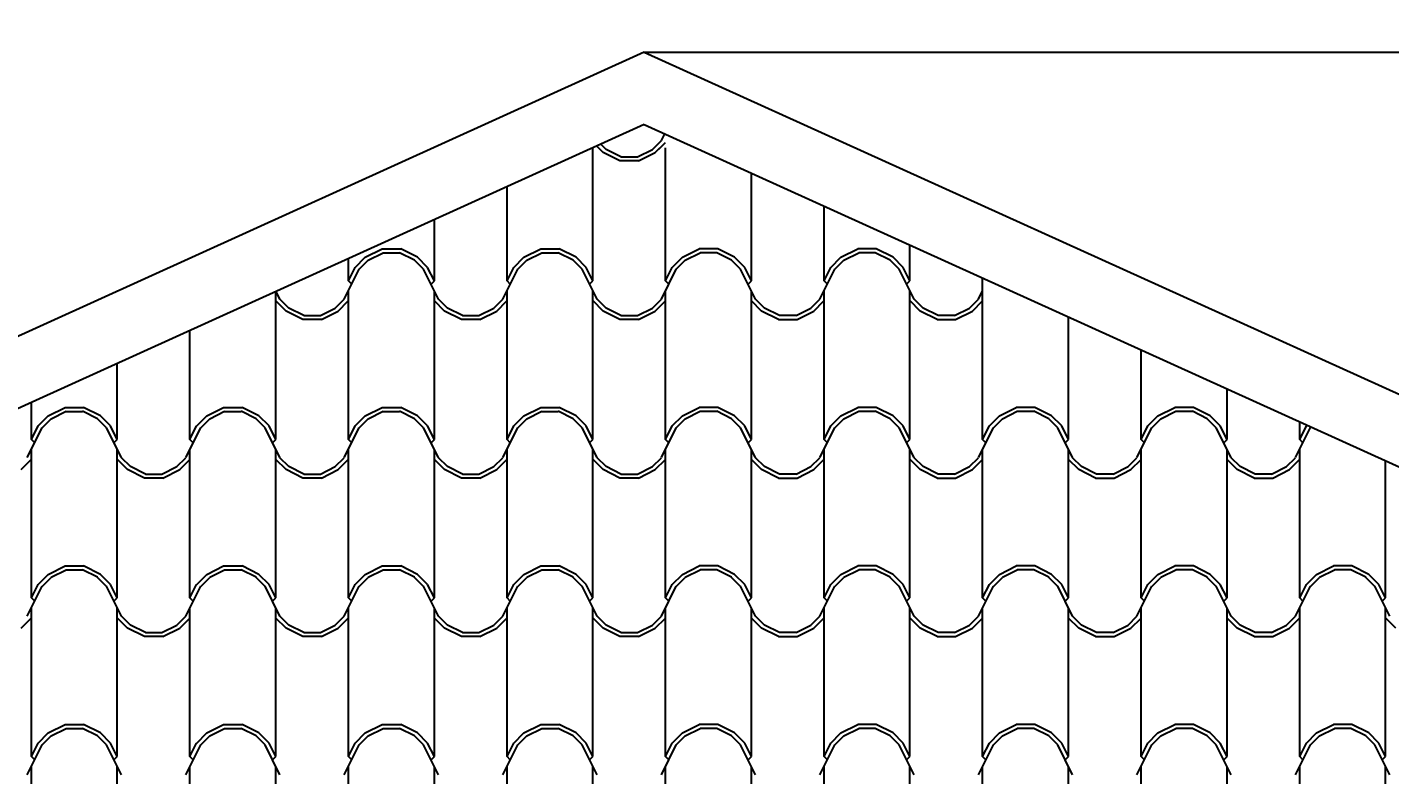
# Model space of a CAD drawing. Extents: x -135 to 36, y 31 to 104.
# Drawn here: x 29.602 to 31.664, y 51.151 to 52.283 of the extents above; entities that cross this region are included whole.
import ezdxf

# ---------------------------------------------------------------- set-up
doc = ezdxf.new("R2010")
doc.units = 0
doc.header["$MEASUREMENT"] = 0
doc.header["$PDMODE"] = 3
doc.layers.get('0').update_dxf_attribs({"linetype": 'CONTINUOUS'})
doc.layers.get('DEFPOINTS').update_dxf_attribs({"linetype": 'CONTINUOUS'})
for name, color, linetype in [('COTAS', 12, 'CONTINUOUS'), ('NUEVO', 1, 'CONTINUOUS'), ('RELLENO', 7, 'CONTINUOUS')]:
    doc.layers.add(name, color=color, linetype=linetype)
doc.styles.add('COTAS SECUNDARIAS', font='ARIALN.TTF', dxfattribs={"height": 0.15})
doc.dimstyles.new('COTA SECUNDARIAS', dxfattribs={"dimscale": 5, "dimtxt": 1, "dimasz": 0.015, "dimexe": 0, "dimexo": 0, "dimgap": 0.005, "dimtad": 1, "dimzin": 1, "dimdsep": 46, "dimtxsty": 'COTAS SECUNDARIAS', "dimblk": 'OBLIQUE', "dimcen": 0, "dimclrd": 11, "dimclre": 11, "dimclrt": 11, "dimaunit": 1, "dimadec": 1, "dimazin": 0, "dimtfac": 0.4, "dimtix": 1, "dimtmove": 1, "dimatfit": 3, "dimfxl": 0, "dimtolj": 1, "dimtzin": 0, "dimlwd": -1, "dimarcsym": 0})

# ---------------------------------------------------------------- blocks, each defined once
blk = doc.blocks.new('_Oblique')
at = {"color": 0, "linetype": 'ByBlock', "lineweight": -2}
blk.add_line((-0.5, -0.5), (0.5, 0.5), dxfattribs=at)
blk = doc.blocks.new('*D246')
at = {"layer": 'COTAS', "color": 11, "lineweight": -2}
for p, q in [((30.5359, 52.2452), (34.7808, 52.2452)), ((34.8192, 50.0929), (34.7808, 50.0929))]:
    blk.add_line(p, q, dxfattribs=at)
at = {"layer": 'COTAS', "color": 11}
blk.add_line((34.7808, 50.0929), (34.7808, 52.2452), dxfattribs=at)
at = {"layer": 'DEFPOINTS', "color": 0}
for p in [(30.5359, 52.2452), (34.7808, 52.2452), (34.8192, 50.0929)]:
    blk.add_point(p, dxfattribs=at)
at = {"layer": 'COTAS', "color": 11, "xscale": 0.075, "yscale": 0.075, "zscale": 0.075}
for p, rotation in [((34.7808, 52.2452), 90), ((34.7808, 50.0929), 270)]:
    blk.add_blockref('_Oblique', p, dxfattribs=dict(at, rotation=rotation))
at = {"layer": 'COTAS', "color": 11, "insert": (34.6792, 51.1691), "char_height": 0.15, "attachment_point": 5, "rotation": 90, "style": 'COTAS SECUNDARIAS'}
blk.add_mtext('\\A1;2.15', dxfattribs=at)

msp = doc.modelspace()

# ---------------------------------------------------------------- linework, layer by layer
at = {"layer": 'NUEVO'}
for p, q in [((30.5359, 52.2452), (26.2112, 50.284)), ((30.5359, 52.2452), (34.8605, 50.284)), ((30.5359, 52.1354), (26.2525, 50.1929)), ((30.5359, 52.1354), (34.8192, 50.1929))]:
    msp.add_line(p, q, dxfattribs=at)
at = {"layer": 'RELLENO', "color": 1}
for p, q in [((30.4736, 52.0931), (30.4639, 52.1028)), ((30.478, 52.0976), (30.4701, 52.1056)), ((30.5482, 52.0976), (30.5618, 52.1112)), ((30.5482, 52.0976), (30.5562, 52.1056)), ((30.5526, 52.0931), (30.5679, 52.1084)), ((30.5526, 52.0931), (30.5623, 52.1028)), ((30.5618, 52.1113), (30.5669, 52.1214)), ((30.4581, 51.8989), (30.4581, 52.1002)), ((30.4991, 52.0804), (30.4736, 52.0932)), ((30.5006, 52.0864), (30.478, 52.0977)), ((30.5006, 52.0864), (30.5256, 52.0864)), ((30.5256, 52.0864), (30.5482, 52.0977)), ((30.5272, 52.0804), (30.5526, 52.0932)), ((30.5681, 51.8989), (30.5681, 52.1002)), ((30.5272, 52.0804), (30.4991, 52.0804)), ((30.5681, 51.8989), (30.5681, 52.0755)), ((30.6981, 51.8989), (30.6981, 52.0618)), ((30.3281, 51.8989), (30.3281, 52.0412)), ((30.8081, 51.8989), (30.8081, 52.012)), ((30.2181, 51.8989), (30.2181, 51.9913)), ((30.1136, 51.9346), (30.1391, 51.9473)), ((30.118, 51.9301), (30.1406, 51.9414)), ((30.1391, 51.9473), (30.1672, 51.9473)), ((30.1406, 51.9413), (30.1656, 51.9413)), ((30.1882, 51.9301), (30.1656, 51.9414)), ((30.1926, 51.9346), (30.1672, 51.9473)), ((30.3536, 51.9346), (30.3791, 51.9473)), ((30.358, 51.9301), (30.3806, 51.9414)), ((30.3791, 51.9473), (30.4072, 51.9473)), ((30.3806, 51.9413), (30.4056, 51.9413)), ((30.4282, 51.9301), (30.4056, 51.9414)), ((30.4326, 51.9346), (30.4072, 51.9473)), ((30.5936, 51.9346), (30.6191, 51.9473)), ((30.598, 51.9301), (30.6206, 51.9414)), ((30.6472, 51.9473), (30.6191, 51.9473)), ((30.6456, 51.9413), (30.6206, 51.9413)), ((30.6682, 51.9301), (30.6456, 51.9414)), ((30.6726, 51.9346), (30.6472, 51.9473)), ((30.8336, 51.9346), (30.8591, 51.9473)), ((30.838, 51.9301), (30.8606, 51.9414)), ((30.8872, 51.9473), (30.8591, 51.9473)), ((30.8856, 51.9413), (30.8606, 51.9413)), ((30.9082, 51.9301), (30.8856, 51.9414)), ((30.9126, 51.9346), (30.8872, 51.9473)), ((30.9381, 51.8989), (30.9381, 51.953)), ((30.0818, 51.8713), (30.1044, 51.9165)), ((30.0818, 51.8713), (30.1044, 51.9165)), ((30.0881, 51.8989), (30.0881, 51.9324)), ((30.0881, 51.8989), (30.0983, 51.9193)), ((30.0881, 51.8989), (30.0983, 51.9193)), ((30.0984, 51.9193), (30.1136, 51.9345)), ((30.1044, 51.9164), (30.118, 51.93)), ((30.2018, 51.9164), (30.1882, 51.93)), ((30.2079, 51.9193), (30.1926, 51.9345)), ((30.2244, 51.8713), (30.2018, 51.9165)), ((30.2244, 51.8713), (30.2018, 51.9165)), ((30.2181, 51.8989), (30.2079, 51.9193)), ((30.2181, 51.8989), (30.2079, 51.9193)), ((30.3218, 51.8713), (30.3444, 51.9165)), ((30.3218, 51.8713), (30.3444, 51.9165)), ((30.3281, 51.8989), (30.3383, 51.9193)), ((30.3281, 51.8989), (30.3383, 51.9193)), ((30.3384, 51.9193), (30.3536, 51.9345)), ((30.3444, 51.9164), (30.358, 51.93)), ((30.4418, 51.9164), (30.4282, 51.93)), ((30.4479, 51.9193), (30.4326, 51.9345)), ((30.4644, 51.8713), (30.4418, 51.9165)), ((30.4644, 51.8713), (30.4418, 51.9165)), ((30.4581, 51.8989), (30.4479, 51.9193)), ((30.4581, 51.8989), (30.4479, 51.9193)), ((30.5618, 51.8713), (30.5844, 51.9165)), ((30.5618, 51.8713), (30.5844, 51.9165)), ((30.5681, 51.8989), (30.5783, 51.9193)), ((30.5681, 51.8989), (30.5783, 51.9193)), ((30.5783, 51.9193), (30.5936, 51.9345)), ((30.5844, 51.9164), (30.598, 51.93)), ((30.6818, 51.9164), (30.6682, 51.93)), ((30.6879, 51.9193), (30.6726, 51.9345)), ((30.7044, 51.8713), (30.6818, 51.9165)), ((30.7044, 51.8713), (30.6818, 51.9165)), ((30.6981, 51.8989), (30.6879, 51.9193)), ((30.6981, 51.8989), (30.6879, 51.9193)), ((30.8018, 51.8713), (30.8244, 51.9165)), ((30.8018, 51.8713), (30.8244, 51.9165)), ((30.8081, 51.8989), (30.8183, 51.9193)), ((30.8081, 51.8989), (30.8183, 51.9193)), ((30.8183, 51.9193), (30.8336, 51.9345)), ((30.8244, 51.9164), (30.838, 51.93)), ((30.9218, 51.9164), (30.9082, 51.93)), ((30.9279, 51.9193), (30.9126, 51.9345)), ((30.9444, 51.8713), (30.9218, 51.9165)), ((30.9444, 51.8713), (30.9218, 51.9165)), ((30.9381, 51.8989), (30.9279, 51.9193)), ((30.9381, 51.8989), (30.9279, 51.9193)), ((30.0931, 51.8938), (30.0881, 51.8988)), ((30.2131, 51.8938), (30.2181, 51.8988)), ((30.3331, 51.8938), (30.3281, 51.8988)), ((30.4531, 51.8938), (30.4581, 51.8988)), ((30.5731, 51.8938), (30.5681, 51.8988)), ((30.6931, 51.8938), (30.6981, 51.8988)), ((30.8131, 51.8938), (30.8081, 51.8988)), ((30.9331, 51.8938), (30.9381, 51.8988)), ((31.0481, 51.6589), (31.0481, 51.9031)), ((29.9781, 51.6589), (29.9781, 51.8825)), ((29.9844, 51.8713), (29.9787, 51.8827)), ((29.9844, 51.8713), (29.9787, 51.8827)), ((30.0881, 51.6589), (30.0881, 51.8839)), ((30.2181, 51.6589), (30.2181, 51.8839)), ((30.3281, 51.6589), (30.3281, 51.8839)), ((30.4581, 51.6589), (30.4581, 51.8839)), ((30.5681, 51.6589), (30.5681, 51.8839)), ((30.5681, 51.6589), (30.5681, 51.8839)), ((30.6981, 51.6589), (30.6981, 51.8839)), ((30.8081, 51.6589), (30.8081, 51.8839)), ((30.9381, 51.6589), (30.9381, 51.8839)), ((31.0418, 51.8713), (31.0476, 51.8827)), ((31.0418, 51.8713), (31.0476, 51.8827)), ((29.9936, 51.8531), (29.9784, 51.8684)), ((29.998, 51.8576), (29.9844, 51.8712)), ((30.0206, 51.8464), (29.998, 51.8577)), ((30.0456, 51.8464), (30.0682, 51.8577)), ((30.0682, 51.8576), (30.0818, 51.8712)), ((30.0726, 51.8531), (30.0879, 51.8684)), ((30.2336, 51.8531), (30.2184, 51.8684)), ((30.238, 51.8576), (30.2244, 51.8712)), ((30.2606, 51.8464), (30.238, 51.8577)), ((30.2856, 51.8464), (30.3082, 51.8577)), ((30.3082, 51.8576), (30.3218, 51.8712)), ((30.3126, 51.8531), (30.3279, 51.8684)), ((30.4736, 51.8531), (30.4584, 51.8684)), ((30.478, 51.8576), (30.4644, 51.8712)), ((30.5006, 51.8464), (30.478, 51.8577)), ((30.5256, 51.8464), (30.5482, 51.8577)), ((30.5482, 51.8576), (30.5618, 51.8712)), ((30.5482, 51.8576), (30.5618, 51.8712)), ((30.5526, 51.8531), (30.5679, 51.8684)), ((30.5526, 51.8531), (30.5679, 51.8684)), ((30.7136, 51.8531), (30.6983, 51.8684)), ((30.718, 51.8576), (30.7044, 51.8712)), ((30.7406, 51.8464), (30.718, 51.8577)), ((30.7656, 51.8464), (30.7882, 51.8577)), ((30.7882, 51.8576), (30.8018, 51.8712)), ((30.7926, 51.8531), (30.8079, 51.8684)), ((30.9536, 51.8531), (30.9383, 51.8684)), ((30.958, 51.8576), (30.9444, 51.8712)), ((30.9806, 51.8464), (30.958, 51.8577)), ((31.0056, 51.8464), (31.0282, 51.8577)), ((31.0282, 51.8576), (31.0418, 51.8712)), ((31.0326, 51.8531), (31.0479, 51.8684)), ((30.0191, 51.8404), (29.9936, 51.8532)), ((30.0472, 51.8404), (30.0191, 51.8404)), ((30.0206, 51.8464), (30.0456, 51.8464)), ((30.0472, 51.8404), (30.0726, 51.8532)), ((30.2591, 51.8404), (30.2336, 51.8532)), ((30.2872, 51.8404), (30.2591, 51.8404)), ((30.2606, 51.8464), (30.2856, 51.8464)), ((30.2872, 51.8404), (30.3126, 51.8532)), ((30.4991, 51.8404), (30.4736, 51.8532)), ((30.5272, 51.8404), (30.4991, 51.8404)), ((30.5006, 51.8464), (30.5256, 51.8464)), ((30.5272, 51.8404), (30.5526, 51.8532)), ((30.7391, 51.8404), (30.7136, 51.8532)), ((30.7391, 51.8404), (30.7672, 51.8404)), ((30.7656, 51.8464), (30.7406, 51.8464)), ((30.7672, 51.8404), (30.7926, 51.8532)), ((30.9791, 51.8404), (30.9536, 51.8532)), ((30.9791, 51.8404), (31.0072, 51.8404)), ((31.0056, 51.8464), (30.9806, 51.8464)), ((31.0072, 51.8404), (31.0326, 51.8532)), ((31.1781, 51.6589), (31.1781, 51.8442)), ((29.8481, 51.6589), (29.8481, 51.8235)), ((31.2881, 51.6589), (31.2881, 51.7943)), ((29.7381, 51.6589), (29.7381, 51.7736)), ((31.4181, 51.6589), (31.4181, 51.7353)), ((29.6081, 51.6589), (29.6081, 51.7147)), ((29.6184, 51.6793), (29.6336, 51.6945)), ((29.6244, 51.6764), (29.638, 51.69)), ((29.6336, 51.6946), (29.6591, 51.7073)), ((29.638, 51.6901), (29.6606, 51.7014)), ((29.6591, 51.7073), (29.6872, 51.7073)), ((29.6606, 51.7013), (29.6856, 51.7013)), ((29.7082, 51.6901), (29.6856, 51.7014)), ((29.7126, 51.6946), (29.6872, 51.7073)), ((29.7218, 51.6764), (29.7082, 51.69)), ((29.7279, 51.6793), (29.7126, 51.6945)), ((29.8584, 51.6793), (29.8736, 51.6945)), ((29.8644, 51.6764), (29.878, 51.69)), ((29.8736, 51.6946), (29.8991, 51.7073)), ((29.878, 51.6901), (29.9006, 51.7014)), ((29.8991, 51.7073), (29.9272, 51.7073)), ((29.9006, 51.7013), (29.9256, 51.7013)), ((29.9482, 51.6901), (29.9256, 51.7014)), ((29.9526, 51.6946), (29.9272, 51.7073)), ((29.9618, 51.6764), (29.9482, 51.69)), ((29.9679, 51.6793), (29.9526, 51.6945)), ((30.0984, 51.6793), (30.1136, 51.6945)), ((30.1044, 51.6764), (30.118, 51.69)), ((30.1136, 51.6946), (30.1391, 51.7073)), ((30.118, 51.6901), (30.1406, 51.7014)), ((30.1391, 51.7073), (30.1672, 51.7073)), ((30.1406, 51.7013), (30.1656, 51.7013)), ((30.1882, 51.6901), (30.1656, 51.7014)), ((30.1926, 51.6946), (30.1672, 51.7073)), ((30.2018, 51.6764), (30.1882, 51.69)), ((30.2079, 51.6793), (30.1926, 51.6945)), ((30.3384, 51.6793), (30.3536, 51.6945)), ((30.3444, 51.6764), (30.358, 51.69)), ((30.3536, 51.6946), (30.3791, 51.7073)), ((30.358, 51.6901), (30.3806, 51.7014)), ((30.3791, 51.7073), (30.4072, 51.7073)), ((30.3806, 51.7013), (30.4056, 51.7013)), ((30.4282, 51.6901), (30.4056, 51.7014)), ((30.4326, 51.6946), (30.4072, 51.7073)), ((30.4418, 51.6764), (30.4282, 51.69)), ((30.4479, 51.6793), (30.4326, 51.6945)), ((30.5783, 51.6793), (30.5936, 51.6945)), ((30.5844, 51.6764), (30.598, 51.69)), ((30.5936, 51.6946), (30.6191, 51.7073)), ((30.598, 51.6901), (30.6206, 51.7014)), ((30.6472, 51.7073), (30.6191, 51.7073)), ((30.6456, 51.7013), (30.6206, 51.7013)), ((30.6682, 51.6901), (30.6456, 51.7014)), ((30.6726, 51.6946), (30.6472, 51.7073)), ((30.6818, 51.6764), (30.6682, 51.69)), ((30.6879, 51.6793), (30.6726, 51.6945)), ((30.8183, 51.6793), (30.8336, 51.6945)), ((30.8244, 51.6764), (30.838, 51.69)), ((30.8336, 51.6946), (30.8591, 51.7073)), ((30.838, 51.6901), (30.8606, 51.7014)), ((30.8872, 51.7073), (30.8591, 51.7073)), ((30.8856, 51.7013), (30.8606, 51.7013)), ((30.9082, 51.6901), (30.8856, 51.7014)), ((30.9126, 51.6946), (30.8872, 51.7073)), ((30.9218, 51.6764), (30.9082, 51.69)), ((30.9279, 51.6793), (30.9126, 51.6945)), ((31.0583, 51.6793), (31.0736, 51.6945)), ((31.0644, 51.6764), (31.078, 51.69)), ((31.0736, 51.6946), (31.0991, 51.7073)), ((31.078, 51.6901), (31.1006, 51.7014)), ((31.1272, 51.7073), (31.0991, 51.7073)), ((31.1256, 51.7013), (31.1006, 51.7013)), ((31.1482, 51.6901), (31.1256, 51.7014)), ((31.1526, 51.6946), (31.1272, 51.7073)), ((31.1618, 51.6764), (31.1482, 51.69)), ((31.1679, 51.6793), (31.1526, 51.6945)), ((31.2983, 51.6793), (31.3136, 51.6945)), ((31.3044, 51.6764), (31.318, 51.69)), ((31.3136, 51.6946), (31.3391, 51.7073)), ((31.318, 51.6901), (31.3406, 51.7014)), ((31.3672, 51.7073), (31.3391, 51.7073)), ((31.3656, 51.7013), (31.3406, 51.7013)), ((31.3882, 51.6901), (31.3656, 51.7014)), ((31.3926, 51.6946), (31.3672, 51.7073)), ((31.4018, 51.6764), (31.3882, 51.69)), ((31.4079, 51.6793), (31.3926, 51.6945)), ((29.6018, 51.6313), (29.6244, 51.6765)), ((29.6018, 51.6313), (29.6244, 51.6765)), ((29.6081, 51.6589), (29.6183, 51.6793)), ((29.6081, 51.6589), (29.6183, 51.6793)), ((29.7444, 51.6313), (29.7218, 51.6765)), ((29.7444, 51.6313), (29.7218, 51.6765)), ((29.7381, 51.6589), (29.7279, 51.6793)), ((29.7381, 51.6589), (29.7279, 51.6793)), ((29.8418, 51.6313), (29.8644, 51.6765)), ((29.8418, 51.6313), (29.8644, 51.6765)), ((29.8481, 51.6589), (29.8583, 51.6793)), ((29.8481, 51.6589), (29.8583, 51.6793)), ((29.9844, 51.6313), (29.9618, 51.6765)), ((29.9844, 51.6313), (29.9618, 51.6765)), ((29.9781, 51.6589), (29.9679, 51.6793)), ((29.9781, 51.6589), (29.9679, 51.6793)), ((30.0818, 51.6313), (30.1044, 51.6765)), ((30.0818, 51.6313), (30.1044, 51.6765)), ((30.0881, 51.6589), (30.0983, 51.6793)), ((30.0881, 51.6589), (30.0983, 51.6793)), ((30.2244, 51.6313), (30.2018, 51.6765)), ((30.2244, 51.6313), (30.2018, 51.6765)), ((30.2181, 51.6589), (30.2079, 51.6793)), ((30.2181, 51.6589), (30.2079, 51.6793)), ((30.3218, 51.6313), (30.3444, 51.6765)), ((30.3218, 51.6313), (30.3444, 51.6765)), ((30.3281, 51.6589), (30.3383, 51.6793)), ((30.3281, 51.6589), (30.3383, 51.6793)), ((30.4644, 51.6313), (30.4418, 51.6765)), ((30.4644, 51.6313), (30.4418, 51.6765)), ((30.4581, 51.6589), (30.4479, 51.6793)), ((30.4581, 51.6589), (30.4479, 51.6793)), ((30.5618, 51.6313), (30.5844, 51.6765)), ((30.5618, 51.6313), (30.5844, 51.6765)), ((30.5681, 51.6589), (30.5783, 51.6793)), ((30.5681, 51.6589), (30.5783, 51.6793)), ((30.7044, 51.6313), (30.6818, 51.6765)), ((30.7044, 51.6313), (30.6818, 51.6765)), ((30.6981, 51.6589), (30.6879, 51.6793)), ((30.6981, 51.6589), (30.6879, 51.6793)), ((30.8018, 51.6313), (30.8244, 51.6765)), ((30.8018, 51.6313), (30.8244, 51.6765)), ((30.8081, 51.6589), (30.8183, 51.6793)), ((30.8081, 51.6589), (30.8183, 51.6793)), ((30.9444, 51.6313), (30.9218, 51.6765)), ((30.9444, 51.6313), (30.9218, 51.6765)), ((30.9381, 51.6589), (30.9279, 51.6793)), ((30.9381, 51.6589), (30.9279, 51.6793)), ((31.0418, 51.6313), (31.0644, 51.6765)), ((31.0418, 51.6313), (31.0644, 51.6765)), ((31.0481, 51.6589), (31.0583, 51.6793)), ((31.0481, 51.6589), (31.0583, 51.6793)), ((31.1844, 51.6313), (31.1618, 51.6765)), ((31.1844, 51.6313), (31.1618, 51.6765)), ((31.1781, 51.6589), (31.1679, 51.6793)), ((31.1781, 51.6589), (31.1679, 51.6793)), ((31.2818, 51.6313), (31.3044, 51.6765)), ((31.2818, 51.6313), (31.3044, 51.6765)), ((31.2881, 51.6589), (31.2983, 51.6793)), ((31.2881, 51.6589), (31.2983, 51.6793)), ((31.4244, 51.6313), (31.4018, 51.6765)), ((31.4244, 51.6313), (31.4018, 51.6765)), ((31.4181, 51.6589), (31.4079, 51.6793)), ((31.4181, 51.6589), (31.4079, 51.6793)), ((31.5218, 51.6313), (31.5451, 51.6777)), ((31.5218, 51.6313), (31.5451, 51.6777)), ((31.5281, 51.6589), (31.5281, 51.6854)), ((31.5281, 51.6589), (31.539, 51.6805)), ((29.6131, 51.6538), (29.6081, 51.6588)), ((29.7331, 51.6538), (29.7381, 51.6588)), ((29.8531, 51.6538), (29.8481, 51.6588)), ((29.9731, 51.6538), (29.9781, 51.6588)), ((30.0931, 51.6538), (30.0881, 51.6588)), ((30.2131, 51.6538), (30.2181, 51.6588)), ((30.3331, 51.6538), (30.3281, 51.6588)), ((30.4531, 51.6538), (30.4581, 51.6588)), ((30.5731, 51.6538), (30.5681, 51.6588)), ((30.6931, 51.6538), (30.6981, 51.6588)), ((30.8131, 51.6538), (30.8081, 51.6588)), ((30.9331, 51.6538), (30.9381, 51.6588)), ((31.0531, 51.6538), (31.0481, 51.6588)), ((31.1731, 51.6538), (31.1781, 51.6588)), ((31.2931, 51.6538), (31.2881, 51.6588)), ((31.4131, 51.6538), (31.4181, 51.6588)), ((31.5281, 51.6589), (31.5306, 51.6637)), ((31.5331, 51.6538), (31.5281, 51.6588)), ((29.5926, 51.6131), (29.6079, 51.6284)), ((29.6081, 51.4189), (29.6081, 51.6439)), ((29.7381, 51.4189), (29.7381, 51.6439)), ((29.7536, 51.6131), (29.7384, 51.6284)), ((29.758, 51.6176), (29.7444, 51.6312)), ((29.8282, 51.6176), (29.8418, 51.6312)), ((29.8326, 51.6131), (29.8479, 51.6284)), ((29.8481, 51.4189), (29.8481, 51.6439)), ((29.9781, 51.4189), (29.9781, 51.6439)), ((29.9936, 51.6131), (29.9784, 51.6284)), ((29.998, 51.6176), (29.9844, 51.6312)), ((30.0682, 51.6176), (30.0818, 51.6312)), ((30.0726, 51.6131), (30.0879, 51.6284)), ((30.0881, 51.4189), (30.0881, 51.6439)), ((30.2181, 51.4189), (30.2181, 51.6439)), ((30.2336, 51.6131), (30.2184, 51.6284)), ((30.238, 51.6176), (30.2244, 51.6312)), ((30.3082, 51.6176), (30.3218, 51.6312)), ((30.3126, 51.6131), (30.3279, 51.6284)), ((30.3281, 51.4189), (30.3281, 51.6439)), ((30.4581, 51.4189), (30.4581, 51.6439)), ((30.4736, 51.6131), (30.4584, 51.6284)), ((30.478, 51.6176), (30.4644, 51.6312)), ((30.5482, 51.6176), (30.5618, 51.6312)), ((30.5482, 51.6176), (30.5618, 51.6312)), ((30.5526, 51.6131), (30.5679, 51.6284)), ((30.5526, 51.6131), (30.5679, 51.6284)), ((30.5681, 51.4189), (30.5681, 51.6439)), ((30.5681, 51.4189), (30.5681, 51.6439)), ((30.6981, 51.4189), (30.6981, 51.6439)), ((30.7136, 51.6131), (30.6983, 51.6284)), ((30.718, 51.6176), (30.7044, 51.6312)), ((30.7882, 51.6176), (30.8018, 51.6312)), ((30.7926, 51.6131), (30.8079, 51.6284)), ((30.8081, 51.4189), (30.8081, 51.6439)), ((30.9381, 51.4189), (30.9381, 51.6439)), ((30.9536, 51.6131), (30.9383, 51.6284)), ((30.958, 51.6176), (30.9444, 51.6312)), ((31.0282, 51.6176), (31.0418, 51.6312)), ((31.0326, 51.6131), (31.0479, 51.6284)), ((31.0481, 51.4189), (31.0481, 51.6439)), ((31.1781, 51.4189), (31.1781, 51.6439)), ((31.1936, 51.6131), (31.1783, 51.6284)), ((31.198, 51.6176), (31.1844, 51.6312)), ((31.2682, 51.6176), (31.2818, 51.6312)), ((31.2726, 51.6131), (31.2879, 51.6284)), ((31.2881, 51.4189), (31.2881, 51.6439)), ((31.4181, 51.4189), (31.4181, 51.6439)), ((31.4336, 51.6131), (31.4183, 51.6284)), ((31.438, 51.6176), (31.4244, 51.6312)), ((31.5082, 51.6176), (31.5218, 51.6312)), ((31.5126, 51.6131), (31.5279, 51.6284)), ((31.5281, 51.4189), (31.5281, 51.6439)), ((29.7791, 51.6004), (29.7536, 51.6131)), ((29.7806, 51.6064), (29.758, 51.6177)), ((29.7806, 51.6064), (29.8056, 51.6064)), ((29.8056, 51.6064), (29.8282, 51.6177)), ((29.8072, 51.6004), (29.8326, 51.6131)), ((30.0191, 51.6004), (29.9936, 51.6131)), ((30.0206, 51.6064), (29.998, 51.6177)), ((30.0206, 51.6064), (30.0456, 51.6064)), ((30.0456, 51.6064), (30.0682, 51.6177)), ((30.0472, 51.6004), (30.0726, 51.6131)), ((30.2591, 51.6004), (30.2336, 51.6131)), ((30.2606, 51.6064), (30.238, 51.6177)), ((30.2606, 51.6064), (30.2856, 51.6064)), ((30.2856, 51.6064), (30.3082, 51.6177)), ((30.2872, 51.6004), (30.3126, 51.6131)), ((30.4991, 51.6004), (30.4736, 51.6131)), ((30.5006, 51.6064), (30.478, 51.6177)), ((30.5006, 51.6064), (30.5256, 51.6064)), ((30.5256, 51.6064), (30.5482, 51.6177)), ((30.5272, 51.6004), (30.5526, 51.6131)), ((30.7391, 51.6004), (30.7136, 51.6131)), ((30.7406, 51.6064), (30.718, 51.6177)), ((30.7656, 51.6064), (30.7406, 51.6064)), ((30.7656, 51.6064), (30.7882, 51.6177)), ((30.7672, 51.6004), (30.7926, 51.6131)), ((30.9791, 51.6004), (30.9536, 51.6131)), ((30.9806, 51.6064), (30.958, 51.6177)), ((31.0056, 51.6064), (30.9806, 51.6064)), ((31.0056, 51.6064), (31.0282, 51.6177)), ((31.0072, 51.6004), (31.0326, 51.6131)), ((31.2191, 51.6004), (31.1936, 51.6131)), ((31.2206, 51.6064), (31.198, 51.6177)), ((31.2456, 51.6064), (31.2206, 51.6064)), ((31.2456, 51.6064), (31.2682, 51.6177)), ((31.2472, 51.6004), (31.2726, 51.6131)), ((31.4591, 51.6004), (31.4336, 51.6131)), ((31.4606, 51.6064), (31.438, 51.6177)), ((31.4856, 51.6064), (31.4606, 51.6064)), ((31.4856, 51.6064), (31.5082, 51.6177)), ((31.4872, 51.6004), (31.5126, 51.6131)), ((31.6581, 51.4189), (31.6581, 51.6265)), ((29.8072, 51.6004), (29.7791, 51.6004)), ((30.0472, 51.6004), (30.0191, 51.6004)), ((30.2872, 51.6004), (30.2591, 51.6004)), ((30.5272, 51.6004), (30.4991, 51.6004)), ((30.7391, 51.6004), (30.7672, 51.6004)), ((30.9791, 51.6004), (31.0072, 51.6004)), ((31.2191, 51.6004), (31.2472, 51.6004)), ((31.4591, 51.6004), (31.4872, 51.6004)), ((29.6336, 51.4546), (29.6591, 51.4673)), ((29.6591, 51.4673), (29.6872, 51.4673)), ((29.7126, 51.4546), (29.6872, 51.4673)), ((29.8736, 51.4546), (29.8991, 51.4673)), ((29.8991, 51.4673), (29.9272, 51.4673)), ((29.9526, 51.4546), (29.9272, 51.4673)), ((30.1136, 51.4546), (30.1391, 51.4673)), ((30.1391, 51.4673), (30.1672, 51.4673)), ((30.1926, 51.4546), (30.1672, 51.4673)), ((30.3536, 51.4546), (30.3791, 51.4673)), ((30.3791, 51.4673), (30.4072, 51.4673)), ((30.4326, 51.4546), (30.4072, 51.4673)), ((30.5936, 51.4546), (30.6191, 51.4673)), ((30.6472, 51.4673), (30.6191, 51.4673)), ((30.6726, 51.4546), (30.6472, 51.4673)), ((30.8336, 51.4546), (30.8591, 51.4673)), ((30.8872, 51.4673), (30.8591, 51.4673)), ((30.9126, 51.4546), (30.8872, 51.4673)), ((31.0736, 51.4546), (31.0991, 51.4673)), ((31.1272, 51.4673), (31.0991, 51.4673)), ((31.1526, 51.4546), (31.1272, 51.4673)), ((31.3136, 51.4546), (31.3391, 51.4673)), ((31.3672, 51.4673), (31.3391, 51.4673)), ((31.3926, 51.4546), (31.3672, 51.4673)), ((31.5536, 51.4546), (31.5791, 51.4673)), ((31.6072, 51.4673), (31.5791, 51.4673)), ((31.6326, 51.4546), (31.6072, 51.4673)), ((29.6184, 51.4393), (29.6336, 51.4545)), ((29.6244, 51.4364), (29.638, 51.45)), ((29.638, 51.4501), (29.6606, 51.4614)), ((29.6606, 51.4613), (29.6856, 51.4613)), ((29.7082, 51.4501), (29.6856, 51.4614)), ((29.7218, 51.4364), (29.7082, 51.45)), ((29.7279, 51.4393), (29.7126, 51.4545)), ((29.8584, 51.4393), (29.8736, 51.4545)), ((29.8644, 51.4364), (29.878, 51.45)), ((29.878, 51.4501), (29.9006, 51.4614)), ((29.9006, 51.4613), (29.9256, 51.4613)), ((29.9482, 51.4501), (29.9256, 51.4614)), ((29.9618, 51.4364), (29.9482, 51.45)), ((29.9679, 51.4393), (29.9526, 51.4545)), ((30.0984, 51.4393), (30.1136, 51.4545)), ((30.1044, 51.4364), (30.118, 51.45)), ((30.118, 51.4501), (30.1406, 51.4614)), ((30.1406, 51.4613), (30.1656, 51.4613)), ((30.1882, 51.4501), (30.1656, 51.4614)), ((30.2018, 51.4364), (30.1882, 51.45)), ((30.2079, 51.4393), (30.1926, 51.4545)), ((30.3384, 51.4393), (30.3536, 51.4545)), ((30.3444, 51.4364), (30.358, 51.45)), ((30.358, 51.4501), (30.3806, 51.4614)), ((30.3806, 51.4613), (30.4056, 51.4613)), ((30.4282, 51.4501), (30.4056, 51.4614)), ((30.4418, 51.4364), (30.4282, 51.45)), ((30.4479, 51.4393), (30.4326, 51.4545)), ((30.5783, 51.4393), (30.5936, 51.4545)), ((30.5844, 51.4364), (30.598, 51.45)), ((30.598, 51.4501), (30.6206, 51.4614)), ((30.6456, 51.4613), (30.6206, 51.4613)), ((30.6682, 51.4501), (30.6456, 51.4614)), ((30.6818, 51.4364), (30.6682, 51.45)), ((30.6879, 51.4393), (30.6726, 51.4545)), ((30.8183, 51.4393), (30.8336, 51.4545)), ((30.8244, 51.4364), (30.838, 51.45)), ((30.838, 51.4501), (30.8606, 51.4614)), ((30.8856, 51.4613), (30.8606, 51.4613)), ((30.9082, 51.4501), (30.8856, 51.4614)), ((30.9218, 51.4364), (30.9082, 51.45)), ((30.9279, 51.4393), (30.9126, 51.4545)), ((31.0583, 51.4393), (31.0736, 51.4545)), ((31.0644, 51.4364), (31.078, 51.45)), ((31.078, 51.4501), (31.1006, 51.4614)), ((31.1256, 51.4613), (31.1006, 51.4613)), ((31.1482, 51.4501), (31.1256, 51.4614)), ((31.1618, 51.4364), (31.1482, 51.45)), ((31.1679, 51.4393), (31.1526, 51.4545)), ((31.2983, 51.4393), (31.3136, 51.4545)), ((31.3044, 51.4364), (31.318, 51.45)), ((31.318, 51.4501), (31.3406, 51.4614)), ((31.3656, 51.4613), (31.3406, 51.4613)), ((31.3882, 51.4501), (31.3656, 51.4614)), ((31.4018, 51.4364), (31.3882, 51.45)), ((31.4079, 51.4393), (31.3926, 51.4545)), ((31.5383, 51.4393), (31.5536, 51.4545)), ((31.5444, 51.4364), (31.558, 51.45)), ((31.558, 51.4501), (31.5806, 51.4614)), ((31.6056, 51.4613), (31.5806, 51.4613)), ((31.6282, 51.4501), (31.6056, 51.4614)), ((31.6418, 51.4364), (31.6282, 51.45)), ((31.6479, 51.4393), (31.6326, 51.4545)), ((29.6018, 51.3913), (29.6244, 51.4365)), ((29.6018, 51.3913), (29.6244, 51.4365)), ((29.6081, 51.4189), (29.6183, 51.4393)), ((29.6081, 51.4189), (29.6183, 51.4393)), ((29.7444, 51.3913), (29.7218, 51.4365)), ((29.7444, 51.3913), (29.7218, 51.4365)), ((29.7381, 51.4189), (29.7279, 51.4393)), ((29.7381, 51.4189), (29.7279, 51.4393)), ((29.8418, 51.3913), (29.8644, 51.4365)), ((29.8418, 51.3913), (29.8644, 51.4365)), ((29.8481, 51.4189), (29.8583, 51.4393)), ((29.8481, 51.4189), (29.8583, 51.4393)), ((29.9844, 51.3913), (29.9618, 51.4365)), ((29.9844, 51.3913), (29.9618, 51.4365)), ((29.9781, 51.4189), (29.9679, 51.4393)), ((29.9781, 51.4189), (29.9679, 51.4393)), ((30.0818, 51.3913), (30.1044, 51.4365)), ((30.0818, 51.3913), (30.1044, 51.4365)), ((30.0881, 51.4189), (30.0983, 51.4393)), ((30.0881, 51.4189), (30.0983, 51.4393)), ((30.2244, 51.3913), (30.2018, 51.4365)), ((30.2244, 51.3913), (30.2018, 51.4365)), ((30.2181, 51.4189), (30.2079, 51.4393)), ((30.2181, 51.4189), (30.2079, 51.4393)), ((30.3218, 51.3913), (30.3444, 51.4365)), ((30.3218, 51.3913), (30.3444, 51.4365)), ((30.3281, 51.4189), (30.3383, 51.4393)), ((30.3281, 51.4189), (30.3383, 51.4393)), ((30.4644, 51.3913), (30.4418, 51.4365)), ((30.4644, 51.3913), (30.4418, 51.4365)), ((30.4581, 51.4189), (30.4479, 51.4393)), ((30.4581, 51.4189), (30.4479, 51.4393)), ((30.5618, 51.3913), (30.5844, 51.4365)), ((30.5618, 51.3913), (30.5844, 51.4365)), ((30.5681, 51.4189), (30.5783, 51.4393)), ((30.5681, 51.4189), (30.5783, 51.4393)), ((30.7044, 51.3913), (30.6818, 51.4365)), ((30.7044, 51.3913), (30.6818, 51.4365)), ((30.6981, 51.4189), (30.6879, 51.4393)), ((30.6981, 51.4189), (30.6879, 51.4393)), ((30.8018, 51.3913), (30.8244, 51.4365)), ((30.8018, 51.3913), (30.8244, 51.4365)), ((30.8081, 51.4189), (30.8183, 51.4393)), ((30.8081, 51.4189), (30.8183, 51.4393)), ((30.9444, 51.3913), (30.9218, 51.4365)), ((30.9444, 51.3913), (30.9218, 51.4365)), ((30.9381, 51.4189), (30.9279, 51.4393)), ((30.9381, 51.4189), (30.9279, 51.4393)), ((31.0418, 51.3913), (31.0644, 51.4365)), ((31.0418, 51.3913), (31.0644, 51.4365)), ((31.0481, 51.4189), (31.0583, 51.4393)), ((31.0481, 51.4189), (31.0583, 51.4393)), ((31.1844, 51.3913), (31.1618, 51.4365)), ((31.1844, 51.3913), (31.1618, 51.4365)), ((31.1781, 51.4189), (31.1679, 51.4393)), ((31.1781, 51.4189), (31.1679, 51.4393)), ((31.2818, 51.3913), (31.3044, 51.4365)), ((31.2818, 51.3913), (31.3044, 51.4365)), ((31.2881, 51.4189), (31.2983, 51.4393)), ((31.2881, 51.4189), (31.2983, 51.4393)), ((31.4244, 51.3913), (31.4018, 51.4365)), ((31.4244, 51.3913), (31.4018, 51.4365)), ((31.4181, 51.4189), (31.4079, 51.4393)), ((31.4181, 51.4189), (31.4079, 51.4393)), ((31.5218, 51.3913), (31.5444, 51.4365)), ((31.5218, 51.3913), (31.5444, 51.4365)), ((31.5281, 51.4189), (31.5383, 51.4393)), ((31.5281, 51.4189), (31.5383, 51.4393)), ((31.6644, 51.3913), (31.6418, 51.4365)), ((31.6644, 51.3913), (31.6418, 51.4365)), ((31.6581, 51.4189), (31.6479, 51.4393)), ((31.6581, 51.4189), (31.6479, 51.4393)), ((29.6131, 51.4138), (29.6081, 51.4188)), ((29.6081, 51.1789), (29.6081, 51.4039)), ((29.7331, 51.4138), (29.7381, 51.4188)), ((29.7381, 51.1789), (29.7381, 51.4039)), ((29.8531, 51.4138), (29.8481, 51.4188)), ((29.8481, 51.1789), (29.8481, 51.4039)), ((29.9731, 51.4138), (29.9781, 51.4188)), ((29.9781, 51.1789), (29.9781, 51.4039)), ((30.0931, 51.4138), (30.0881, 51.4188)), ((30.0881, 51.1789), (30.0881, 51.4039)), ((30.2131, 51.4138), (30.2181, 51.4188)), ((30.2181, 51.1789), (30.2181, 51.4039)), ((30.3331, 51.4138), (30.3281, 51.4188)), ((30.3281, 51.1789), (30.3281, 51.4039)), ((30.4531, 51.4138), (30.4581, 51.4188)), ((30.4581, 51.1789), (30.4581, 51.4039)), ((30.5731, 51.4138), (30.5681, 51.4188)), ((30.5681, 51.1789), (30.5681, 51.4039)), ((30.5681, 51.1789), (30.5681, 51.4039)), ((30.6931, 51.4138), (30.6981, 51.4188)), ((30.6981, 51.1789), (30.6981, 51.4039)), ((30.8131, 51.4138), (30.8081, 51.4188)), ((30.8081, 51.1789), (30.8081, 51.4039)), ((30.9331, 51.4138), (30.9381, 51.4188)), ((30.9381, 51.1789), (30.9381, 51.4039)), ((31.0531, 51.4138), (31.0481, 51.4188)), ((31.0481, 51.1789), (31.0481, 51.4039)), ((31.1731, 51.4138), (31.1781, 51.4188)), ((31.1781, 51.1789), (31.1781, 51.4039)), ((31.2931, 51.4138), (31.2881, 51.4188)), ((31.2881, 51.1789), (31.2881, 51.4039)), ((31.4131, 51.4138), (31.4181, 51.4188)), ((31.4181, 51.1789), (31.4181, 51.4039)), ((31.5331, 51.4138), (31.5281, 51.4188)), ((31.5281, 51.1789), (31.5281, 51.4039)), ((31.6531, 51.4138), (31.6581, 51.4188)), ((31.6581, 51.1789), (31.6581, 51.4039)), ((29.5926, 51.3731), (29.6079, 51.3884)), ((29.7536, 51.3731), (29.7384, 51.3884)), ((29.758, 51.3776), (29.7444, 51.3912)), ((29.8282, 51.3776), (29.8418, 51.3912)), ((29.8326, 51.3731), (29.8479, 51.3884)), ((29.9936, 51.3731), (29.9784, 51.3884)), ((29.998, 51.3776), (29.9844, 51.3912)), ((30.0682, 51.3776), (30.0818, 51.3912)), ((30.0726, 51.3731), (30.0879, 51.3884)), ((30.2336, 51.3731), (30.2184, 51.3884)), ((30.238, 51.3776), (30.2244, 51.3912)), ((30.3082, 51.3776), (30.3218, 51.3912)), ((30.3126, 51.3731), (30.3279, 51.3884)), ((30.4736, 51.3731), (30.4584, 51.3884)), ((30.478, 51.3776), (30.4644, 51.3912)), ((30.5482, 51.3776), (30.5618, 51.3912)), ((30.5482, 51.3776), (30.5618, 51.3912)), ((30.5526, 51.3731), (30.5679, 51.3884)), ((30.5526, 51.3731), (30.5679, 51.3884)), ((30.7136, 51.3731), (30.6983, 51.3884)), ((30.718, 51.3776), (30.7044, 51.3912)), ((30.7882, 51.3776), (30.8018, 51.3912)), ((30.7926, 51.3731), (30.8079, 51.3884)), ((30.9536, 51.3731), (30.9383, 51.3884)), ((30.958, 51.3776), (30.9444, 51.3912)), ((31.0282, 51.3776), (31.0418, 51.3912)), ((31.0326, 51.3731), (31.0479, 51.3884)), ((31.1936, 51.3731), (31.1783, 51.3884)), ((31.198, 51.3776), (31.1844, 51.3912)), ((31.2682, 51.3776), (31.2818, 51.3912)), ((31.2726, 51.3731), (31.2879, 51.3884)), ((31.4336, 51.3731), (31.4183, 51.3884)), ((31.438, 51.3776), (31.4244, 51.3912)), ((31.5082, 51.3776), (31.5218, 51.3912)), ((31.5126, 51.3731), (31.5279, 51.3884)), ((31.6736, 51.3731), (31.6583, 51.3884)), ((29.7791, 51.3604), (29.7536, 51.3731)), ((29.7806, 51.3664), (29.758, 51.3777)), ((29.8072, 51.3604), (29.7791, 51.3604)), ((29.7806, 51.3664), (29.8056, 51.3664)), ((29.8056, 51.3664), (29.8282, 51.3777)), ((29.8072, 51.3604), (29.8326, 51.3731)), ((30.0191, 51.3604), (29.9936, 51.3731)), ((30.0206, 51.3664), (29.998, 51.3777)), ((30.0472, 51.3604), (30.0191, 51.3604)), ((30.0206, 51.3664), (30.0456, 51.3664)), ((30.0456, 51.3664), (30.0682, 51.3777)), ((30.0472, 51.3604), (30.0726, 51.3731)), ((30.2591, 51.3604), (30.2336, 51.3731)), ((30.2606, 51.3664), (30.238, 51.3777)), ((30.2872, 51.3604), (30.2591, 51.3604)), ((30.2606, 51.3664), (30.2856, 51.3664)), ((30.2856, 51.3664), (30.3082, 51.3777)), ((30.2872, 51.3604), (30.3126, 51.3731)), ((30.4991, 51.3604), (30.4736, 51.3731)), ((30.5006, 51.3664), (30.478, 51.3777)), ((30.5272, 51.3604), (30.4991, 51.3604)), ((30.5006, 51.3664), (30.5256, 51.3664)), ((30.5256, 51.3664), (30.5482, 51.3777)), ((30.5272, 51.3604), (30.5526, 51.3731)), ((30.7391, 51.3604), (30.7136, 51.3731)), ((30.7406, 51.3664), (30.718, 51.3777)), ((30.7391, 51.3604), (30.7672, 51.3604)), ((30.7656, 51.3664), (30.7406, 51.3664)), ((30.7656, 51.3664), (30.7882, 51.3777)), ((30.7672, 51.3604), (30.7926, 51.3731)), ((30.9791, 51.3604), (30.9536, 51.3731)), ((30.9806, 51.3664), (30.958, 51.3777)), ((30.9791, 51.3604), (31.0072, 51.3604)), ((31.0056, 51.3664), (30.9806, 51.3664)), ((31.0056, 51.3664), (31.0282, 51.3777)), ((31.0072, 51.3604), (31.0326, 51.3731)), ((31.2191, 51.3604), (31.1936, 51.3731)), ((31.2206, 51.3664), (31.198, 51.3777)), ((31.2191, 51.3604), (31.2472, 51.3604)), ((31.2456, 51.3664), (31.2206, 51.3664)), ((31.2456, 51.3664), (31.2682, 51.3777)), ((31.2472, 51.3604), (31.2726, 51.3731)), ((31.4591, 51.3604), (31.4336, 51.3731)), ((31.4606, 51.3664), (31.438, 51.3777)), ((31.4591, 51.3604), (31.4872, 51.3604)), ((31.4856, 51.3664), (31.4606, 51.3664)), ((31.4856, 51.3664), (31.5082, 51.3777)), ((31.4872, 51.3604), (31.5126, 51.3731)), ((29.6184, 51.1993), (29.6336, 51.2145)), ((29.6336, 51.2146), (29.6591, 51.2273)), ((29.638, 51.2101), (29.6606, 51.2214)), ((29.6591, 51.2273), (29.6872, 51.2273)), ((29.6606, 51.2213), (29.6856, 51.2213)), ((29.7082, 51.2101), (29.6856, 51.2214)), ((29.7126, 51.2146), (29.6872, 51.2273)), ((29.7279, 51.1993), (29.7126, 51.2145)), ((29.8584, 51.1993), (29.8736, 51.2145)), ((29.8736, 51.2146), (29.8991, 51.2273)), ((29.878, 51.2101), (29.9006, 51.2214)), ((29.8991, 51.2273), (29.9272, 51.2273)), ((29.9006, 51.2213), (29.9256, 51.2213)), ((29.9482, 51.2101), (29.9256, 51.2214)), ((29.9526, 51.2146), (29.9272, 51.2273)), ((29.9679, 51.1993), (29.9526, 51.2145)), ((30.0984, 51.1993), (30.1136, 51.2145)), ((30.1136, 51.2146), (30.1391, 51.2273)), ((30.118, 51.2101), (30.1406, 51.2214)), ((30.1391, 51.2273), (30.1672, 51.2273)), ((30.1406, 51.2213), (30.1656, 51.2213)), ((30.1882, 51.2101), (30.1656, 51.2214)), ((30.1926, 51.2146), (30.1672, 51.2273)), ((30.2079, 51.1993), (30.1926, 51.2145)), ((30.3384, 51.1993), (30.3536, 51.2145)), ((30.3536, 51.2146), (30.3791, 51.2273)), ((30.358, 51.2101), (30.3806, 51.2214)), ((30.3791, 51.2273), (30.4072, 51.2273)), ((30.3806, 51.2213), (30.4056, 51.2213)), ((30.4282, 51.2101), (30.4056, 51.2214)), ((30.4326, 51.2146), (30.4072, 51.2273)), ((30.4479, 51.1993), (30.4326, 51.2145)), ((30.5783, 51.1993), (30.5936, 51.2145)), ((30.5936, 51.2146), (30.6191, 51.2273)), ((30.598, 51.2101), (30.6206, 51.2214)), ((30.6472, 51.2273), (30.6191, 51.2273)), ((30.6456, 51.2213), (30.6206, 51.2213)), ((30.6682, 51.2101), (30.6456, 51.2214)), ((30.6726, 51.2146), (30.6472, 51.2273)), ((30.6879, 51.1993), (30.6726, 51.2145)), ((30.8183, 51.1993), (30.8336, 51.2145)), ((30.8336, 51.2146), (30.8591, 51.2273)), ((30.838, 51.2101), (30.8606, 51.2214)), ((30.8872, 51.2273), (30.8591, 51.2273)), ((30.8856, 51.2213), (30.8606, 51.2213)), ((30.9082, 51.2101), (30.8856, 51.2214)), ((30.9126, 51.2146), (30.8872, 51.2273)), ((30.9279, 51.1993), (30.9126, 51.2145)), ((31.0583, 51.1993), (31.0736, 51.2145)), ((31.0736, 51.2146), (31.0991, 51.2273)), ((31.078, 51.2101), (31.1006, 51.2214)), ((31.1272, 51.2273), (31.0991, 51.2273)), ((31.1256, 51.2213), (31.1006, 51.2213)), ((31.1482, 51.2101), (31.1256, 51.2214)), ((31.1526, 51.2146), (31.1272, 51.2273)), ((31.1679, 51.1993), (31.1526, 51.2145)), ((31.2983, 51.1993), (31.3136, 51.2145)), ((31.3136, 51.2146), (31.3391, 51.2273)), ((31.318, 51.2101), (31.3406, 51.2214)), ((31.3672, 51.2273), (31.3391, 51.2273)), ((31.3656, 51.2213), (31.3406, 51.2213)), ((31.3882, 51.2101), (31.3656, 51.2214)), ((31.3926, 51.2146), (31.3672, 51.2273)), ((31.4079, 51.1993), (31.3926, 51.2145)), ((31.5383, 51.1993), (31.5536, 51.2145)), ((31.5536, 51.2146), (31.5791, 51.2273)), ((31.558, 51.2101), (31.5806, 51.2214)), ((31.6072, 51.2273), (31.5791, 51.2273)), ((31.6056, 51.2213), (31.5806, 51.2213)), ((31.6282, 51.2101), (31.6056, 51.2214)), ((31.6326, 51.2146), (31.6072, 51.2273)), ((31.6479, 51.1993), (31.6326, 51.2145)), ((29.6018, 51.1513), (29.6244, 51.1965)), ((29.6018, 51.1513), (29.6244, 51.1965)), ((29.6081, 51.1789), (29.6183, 51.1993)), ((29.6081, 51.1789), (29.6183, 51.1993)), ((29.6244, 51.1964), (29.638, 51.21)), ((29.7218, 51.1964), (29.7082, 51.21)), ((29.7444, 51.1513), (29.7218, 51.1965)), ((29.7444, 51.1513), (29.7218, 51.1965)), ((29.7381, 51.1789), (29.7279, 51.1993)), ((29.7381, 51.1789), (29.7279, 51.1993)), ((29.8418, 51.1513), (29.8644, 51.1965)), ((29.8418, 51.1513), (29.8644, 51.1965)), ((29.8481, 51.1789), (29.8583, 51.1993)), ((29.8481, 51.1789), (29.8583, 51.1993)), ((29.8644, 51.1964), (29.878, 51.21)), ((29.9618, 51.1964), (29.9482, 51.21)), ((29.9844, 51.1513), (29.9618, 51.1965)), ((29.9844, 51.1513), (29.9618, 51.1965)), ((29.9781, 51.1789), (29.9679, 51.1993)), ((29.9781, 51.1789), (29.9679, 51.1993)), ((30.0818, 51.1513), (30.1044, 51.1965)), ((30.0818, 51.1513), (30.1044, 51.1965)), ((30.0881, 51.1789), (30.0983, 51.1993)), ((30.0881, 51.1789), (30.0983, 51.1993)), ((30.1044, 51.1964), (30.118, 51.21)), ((30.2018, 51.1964), (30.1882, 51.21)), ((30.2244, 51.1513), (30.2018, 51.1965)), ((30.2244, 51.1513), (30.2018, 51.1965)), ((30.2181, 51.1789), (30.2079, 51.1993)), ((30.2181, 51.1789), (30.2079, 51.1993)), ((30.3218, 51.1513), (30.3444, 51.1965)), ((30.3218, 51.1513), (30.3444, 51.1965)), ((30.3281, 51.1789), (30.3383, 51.1993)), ((30.3281, 51.1789), (30.3383, 51.1993)), ((30.3444, 51.1964), (30.358, 51.21)), ((30.4418, 51.1964), (30.4282, 51.21)), ((30.4644, 51.1513), (30.4418, 51.1965)), ((30.4644, 51.1513), (30.4418, 51.1965)), ((30.4581, 51.1789), (30.4479, 51.1993)), ((30.4581, 51.1789), (30.4479, 51.1993)), ((30.5618, 51.1513), (30.5844, 51.1965)), ((30.5618, 51.1513), (30.5844, 51.1965)), ((30.5681, 51.1789), (30.5783, 51.1993)), ((30.5681, 51.1789), (30.5783, 51.1993)), ((30.5844, 51.1964), (30.598, 51.21)), ((30.6818, 51.1964), (30.6682, 51.21)), ((30.7044, 51.1513), (30.6818, 51.1965)), ((30.7044, 51.1513), (30.6818, 51.1965)), ((30.6981, 51.1789), (30.6879, 51.1993)), ((30.6981, 51.1789), (30.6879, 51.1993)), ((30.8018, 51.1513), (30.8244, 51.1965)), ((30.8018, 51.1513), (30.8244, 51.1965)), ((30.8081, 51.1789), (30.8183, 51.1993)), ((30.8081, 51.1789), (30.8183, 51.1993)), ((30.8244, 51.1964), (30.838, 51.21)), ((30.9218, 51.1964), (30.9082, 51.21)), ((30.9444, 51.1513), (30.9218, 51.1965)), ((30.9444, 51.1513), (30.9218, 51.1965)), ((30.9381, 51.1789), (30.9279, 51.1993)), ((30.9381, 51.1789), (30.9279, 51.1993)), ((31.0418, 51.1513), (31.0644, 51.1965)), ((31.0418, 51.1513), (31.0644, 51.1965)), ((31.0481, 51.1789), (31.0583, 51.1993)), ((31.0481, 51.1789), (31.0583, 51.1993)), ((31.0644, 51.1964), (31.078, 51.21)), ((31.1618, 51.1964), (31.1482, 51.21)), ((31.1844, 51.1513), (31.1618, 51.1965)), ((31.1844, 51.1513), (31.1618, 51.1965)), ((31.1781, 51.1789), (31.1679, 51.1993)), ((31.1781, 51.1789), (31.1679, 51.1993)), ((31.2818, 51.1513), (31.3044, 51.1965)), ((31.2818, 51.1513), (31.3044, 51.1965)), ((31.2881, 51.1789), (31.2983, 51.1993)), ((31.2881, 51.1789), (31.2983, 51.1993)), ((31.3044, 51.1964), (31.318, 51.21)), ((31.4018, 51.1964), (31.3882, 51.21)), ((31.4244, 51.1513), (31.4018, 51.1965)), ((31.4244, 51.1513), (31.4018, 51.1965)), ((31.4181, 51.1789), (31.4079, 51.1993)), ((31.4181, 51.1789), (31.4079, 51.1993)), ((31.5218, 51.1513), (31.5444, 51.1965)), ((31.5218, 51.1513), (31.5444, 51.1965)), ((31.5281, 51.1789), (31.5383, 51.1993)), ((31.5281, 51.1789), (31.5383, 51.1993)), ((31.5444, 51.1964), (31.558, 51.21)), ((31.6418, 51.1964), (31.6282, 51.21)), ((31.6644, 51.1513), (31.6418, 51.1965)), ((31.6644, 51.1513), (31.6418, 51.1965)), ((31.6581, 51.1789), (31.6479, 51.1993)), ((31.6581, 51.1789), (31.6479, 51.1993)), ((29.6131, 51.1738), (29.6081, 51.1788)), ((29.7331, 51.1738), (29.7381, 51.1788)), ((29.8531, 51.1738), (29.8481, 51.1788)), ((29.9731, 51.1738), (29.9781, 51.1788)), ((30.0931, 51.1738), (30.0881, 51.1788)), ((30.2131, 51.1738), (30.2181, 51.1788)), ((30.3331, 51.1738), (30.3281, 51.1788)), ((30.4531, 51.1738), (30.4581, 51.1788)), ((30.5731, 51.1738), (30.5681, 51.1788)), ((30.6931, 51.1738), (30.6981, 51.1788)), ((30.8131, 51.1738), (30.8081, 51.1788)), ((30.9331, 51.1738), (30.9381, 51.1788)), ((31.0531, 51.1738), (31.0481, 51.1788)), ((31.1731, 51.1738), (31.1781, 51.1788)), ((31.2931, 51.1738), (31.2881, 51.1788)), ((31.4131, 51.1738), (31.4181, 51.1788)), ((31.5331, 51.1738), (31.5281, 51.1788)), ((31.6531, 51.1738), (31.6581, 51.1788)), ((29.6081, 50.9389), (29.6081, 51.1639)), ((29.7381, 50.9389), (29.7381, 51.1639)), ((29.8481, 50.9389), (29.8481, 51.1639)), ((29.9781, 50.9389), (29.9781, 51.1639)), ((30.0881, 50.9389), (30.0881, 51.1639)), ((30.2181, 50.9389), (30.2181, 51.1639)), ((30.3281, 50.9389), (30.3281, 51.1639)), ((30.4581, 50.9389), (30.4581, 51.1639)), ((30.5681, 50.9389), (30.5681, 51.1639)), ((30.5681, 50.9389), (30.5681, 51.1639)), ((30.6981, 50.9389), (30.6981, 51.1639)), ((30.8081, 50.9389), (30.8081, 51.1639)), ((30.9381, 50.9389), (30.9381, 51.1639)), ((31.0481, 50.9389), (31.0481, 51.1639)), ((31.1781, 50.9389), (31.1781, 51.1639)), ((31.2881, 50.9389), (31.2881, 51.1639)), ((31.4181, 50.9389), (31.4181, 51.1639)), ((31.5281, 50.9389), (31.5281, 51.1639)), ((31.6581, 50.9389), (31.6581, 51.1639))]:
    msp.add_line(p, q, dxfattribs=at)

# ---------------------------------------------------------------- dimensions: what is measured, and where the dimension line sits
at = {"layer": 'COTAS'}
dim = msp.add_linear_dim(base=(34.7808, 52.2452), p1=(34.8192, 50.0929), p2=(30.5359, 52.2452), angle=90, dimstyle='COTA SECUNDARIAS', dxfattribs=at)
dim.commit()
dim.dimension.update_dxf_attribs({"geometry": '*D246', "text_midpoint": (34.6792, 51.1691)})

doc.saveas('drawing.dxf')
